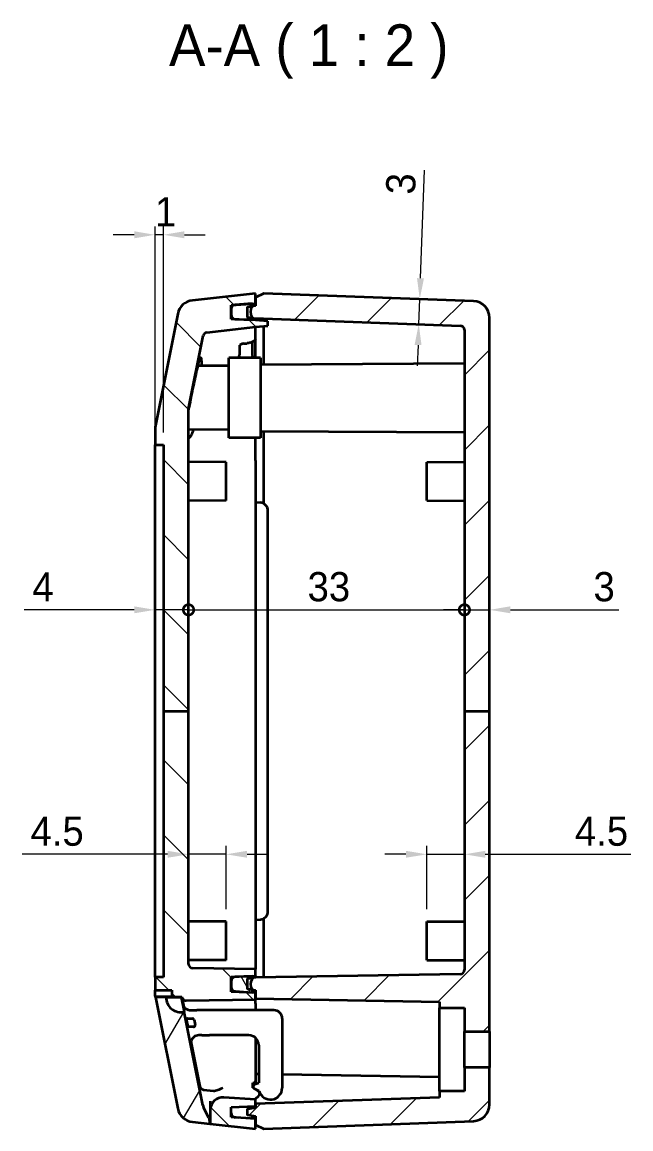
# Model space of a CAD drawing. Header units: millimetres. Extents: x -225 to 2542, y -269 to 293.
# Drawn here: x 589 to 661.8, y 29.2 to 161.7 of the extents above; entities that cross this region are included whole.
import ezdxf

# ---------------------------------------------------------------- set-up
doc = ezdxf.new("R2010")
doc.units = ezdxf.units.MM
doc.layers.get('Defpoints').update_dxf_attribs({"lineweight": 25})
for name, color, linetype, lineweight in [('Dimension (ISO)', 7, 'Continuous', 18), ('Symbol (ISO)', 7, 'Continuous', 18), ('Visible (ISO)', 7, 'Continuous', 35)]:
    doc.layers.add(name, color=color, linetype=linetype, lineweight=lineweight)
doc.layers.add('Hatch (ISO)', color=1, linetype='Continuous', lineweight=18, true_color=0xff0000)
doc.styles.add('Note Text (TK)', font='MS PGothic.ttf')
doc.dimstyles.new('Default - Method 1b (TK)', dxfattribs={"dimtxt": 2.5, "dimasz": 2.5, "dimexe": 1, "dimexo": 1.5, "dimgap": 1, "dimtad": 1, "dimtoh": 1, "dimrnd": 1e-08, "dimdsep": 46, "dimtxsty": 'Note Text (TK)', "dimcen": 0.09, "dimdle": 5, "dimclrd": 100, "dimclre": 100, "dimclrt": 7, "dimadec": 1, "dimazin": 1, "dimtfac": 1, "dimtmove": 0, "dimatfit": 3, "dimfxl": 1, "dimtolj": 1, "dimlwd": -1, "dimlwe": -1, "dimarcsym": 0})

# ---------------------------------------------------------------- blocks, each defined once
blk = doc.blocks.new('*D24')
at = {"layer": 'Defpoints', "color": 0, "transparency": 16777216}
for p in [(604.93, 136.21), (604.93, 111.05), (605.93, 111.05)]:
    blk.add_point(p, dxfattribs=at)
at = {"layer": 'Dimension (ISO)', "color": 100, "transparency": 16777216}
for p, q in [((604.93, 112.55), (604.93, 137.21)), ((605.93, 112.55), (605.93, 137.21)), ((602.43, 136.21), (599.93, 136.21)), ((605.93, 136.21), (604.93, 136.21)), ((608.43, 136.21), (610.93, 136.21))]:
    blk.add_line(p, q, dxfattribs=at)
for points in [[(602.43, 136.63), (602.43, 135.79), (604.93, 136.21)], [(608.43, 136.63), (608.43, 135.79), (605.93, 136.21)]]:
    blk.add_solid(points, dxfattribs=at)
at = {"layer": 'Dimension (ISO)', "color": 7, "transparency": 16777216, "insert": (604.91, 138.96), "char_height": 3.5, "attachment_point": 4, "style": 'Note Text (TK)'}
blk.add_mtext('\\A1;1', dxfattribs=at)
blk = doc.blocks.new('*D25')
at = {"layer": 'Defpoints', "color": 0, "transparency": 16777216}
for p in [(636.59, 128.51), (638.96, 128.42), (638.85, 125.42)]:
    blk.add_point(p, dxfattribs=at)
at = {"layer": 'Dimension (ISO)', "color": 100, "transparency": 16777216}
for p, q in [((636.68, 131.01), (637.16, 143.96)), ((636.47, 125.51), (636.59, 128.51)), ((636.38, 123.01), (636.29, 120.52))]:
    blk.add_line(p, q, dxfattribs=at)
for points in [[(636.26, 131.02), (637.09, 130.99), (636.59, 128.51)], [(635.97, 123.03), (636.8, 123), (636.47, 125.51)]]:
    blk.add_solid(points, dxfattribs=at)
at = {"layer": 'Dimension (ISO)', "color": 7, "transparency": 16777216, "insert": (634.3, 141.04), "char_height": 3.5, "attachment_point": 4, "rotation": 87.8789, "style": 'Note Text (TK)'}
blk.add_mtext('\\A1;3', dxfattribs=at)
blk = doc.blocks.new('_DotSmall')
at = {"color": 0, "linetype": 'ByBlock', "const_width": 0.5}
blk.add_lwpolyline([(-0.0625, 0, 1), (0.0625, 0, 1)], format="xyb", close=True, dxfattribs=at)
blk = doc.blocks.new('*D26')
at = {"layer": 'Defpoints', "color": 0, "transparency": 16777216}
for p in [(604.93, 109.05), (608.93, 91.32), (608.93, 79.2)]:
    blk.add_point(p, dxfattribs=at)
at = {"layer": 'Dimension (ISO)', "color": 100, "transparency": 16777216}
for p, q in [((602.43, 91.32), (589.25, 91.32)), ((608.93, 91.32), (604.93, 91.32)), ((608.93, 91.32), (613.93, 91.32))]:
    blk.add_line(p, q, dxfattribs=at)
blk.add_solid([(602.43, 91.74), (602.43, 90.91), (604.93, 91.32)], dxfattribs=at)
at = {"layer": 'Dimension (ISO)', "color": 100, "transparency": 16777216, "xscale": 2.5, "yscale": 2.5, "zscale": 2.5, "rotation": 180}
blk.add_blockref('_DotSmall', (608.93, 91.32), dxfattribs=at)
at = {"layer": 'Dimension (ISO)', "color": 7, "transparency": 16777216, "insert": (590.25, 94.07), "char_height": 3.5, "attachment_point": 4, "style": 'Note Text (TK)'}
blk.add_mtext('\\A1;4', dxfattribs=at)
blk = doc.blocks.new('*D27')
at = {"layer": 'Defpoints', "color": 0, "transparency": 16777216}
for p in [(641.93, 91.32), (608.93, 79.2), (641.93, 79.2)]:
    blk.add_point(p, dxfattribs=at)
at = {"layer": 'Dimension (ISO)', "color": 100, "transparency": 16777216}
blk.add_line((608.93, 91.32), (641.93, 91.32), dxfattribs=at)
at = {"layer": 'Dimension (ISO)', "color": 100, "transparency": 16777216, "xscale": 2.5, "yscale": 2.5, "zscale": 2.5, "rotation": 180}
blk.add_blockref('_DotSmall', (608.93, 91.32), dxfattribs=at)
at = {"layer": 'Dimension (ISO)', "color": 100, "transparency": 16777216, "xscale": 2.5, "yscale": 2.5, "zscale": 2.5}
blk.add_blockref('_DotSmall', (641.93, 91.32), dxfattribs=at)
at = {"layer": 'Dimension (ISO)', "color": 7, "transparency": 16777216, "insert": (623.17, 94.07), "char_height": 3.5, "attachment_point": 4, "style": 'Note Text (TK)'}
blk.add_mtext('\\A1;33', dxfattribs=at)
blk = doc.blocks.new('*D28')
at = {"layer": 'Defpoints', "color": 0, "transparency": 16777216}
for p in [(644.93, 91.32), (641.93, 79.2), (644.93, 79.2)]:
    blk.add_point(p, dxfattribs=at)
at = {"layer": 'Dimension (ISO)', "color": 100, "transparency": 16777216}
for p, q in [((641.93, 91.32), (639.43, 91.32)), ((641.93, 91.32), (644.93, 91.32)), ((647.43, 91.32), (660.4, 91.32))]:
    blk.add_line(p, q, dxfattribs=at)
blk.add_solid([(647.43, 91.74), (647.43, 90.91), (644.93, 91.32)], dxfattribs=at)
at = {"layer": 'Dimension (ISO)', "color": 100, "transparency": 16777216, "xscale": 2.5, "yscale": 2.5, "zscale": 2.5}
blk.add_blockref('_DotSmall', (641.93, 91.32), dxfattribs=at)
at = {"layer": 'Dimension (ISO)', "color": 7, "transparency": 16777216, "insert": (657.37, 94.07), "char_height": 3.5, "attachment_point": 4, "style": 'Note Text (TK)'}
blk.add_mtext('\\A1;3', dxfattribs=at)
blk = doc.blocks.new('*D29')
at = {"layer": 'Defpoints', "color": 0, "transparency": 16777216}
for p in [(641.93, 62.06), (641.93, 61.31), (637.43, 54)]:
    blk.add_point(p, dxfattribs=at)
at = {"layer": 'Dimension (ISO)', "color": 100, "transparency": 16777216}
for p, q in [((637.43, 55.5), (637.43, 63.06)), ((634.93, 62.06), (632.43, 62.06)), ((637.43, 62.06), (641.93, 62.06)), ((644.43, 62.06), (661.84, 62.06))]:
    blk.add_line(p, q, dxfattribs=at)
for points in [[(634.93, 62.48), (634.93, 61.65), (637.43, 62.06)], [(644.43, 62.48), (644.43, 61.65), (641.93, 62.06)]]:
    blk.add_solid(points, dxfattribs=at)
at = {"layer": 'Dimension (ISO)', "color": 7, "transparency": 16777216, "insert": (655.15, 64.81), "char_height": 3.5, "attachment_point": 4, "style": 'Note Text (TK)'}
blk.add_mtext('\\A1;4.5', dxfattribs=at)
blk = doc.blocks.new('*D30')
at = {"layer": 'Defpoints', "color": 0, "transparency": 16777216}
for p in [(608.93, 62.06), (608.93, 54.02), (613.43, 54)]:
    blk.add_point(p, dxfattribs=at)
at = {"layer": 'Dimension (ISO)', "color": 100, "transparency": 16777216}
for p, q in [((608.93, 55.52), (608.93, 63.06)), ((613.43, 55.5), (613.43, 63.06)), ((606.43, 62.06), (589.03, 62.06)), ((613.43, 62.06), (608.93, 62.06)), ((615.93, 62.06), (618.43, 62.06))]:
    blk.add_line(p, q, dxfattribs=at)
for points in [[(606.43, 62.48), (606.43, 61.65), (608.93, 62.06)], [(615.93, 62.48), (615.93, 61.65), (613.43, 62.06)]]:
    blk.add_solid(points, dxfattribs=at)
at = {"layer": 'Dimension (ISO)', "color": 7, "transparency": 16777216, "insert": (590.03, 64.81), "char_height": 3.5, "attachment_point": 4, "style": 'Note Text (TK)'}
blk.add_mtext('\\A1;4.5', dxfattribs=at)

msp = doc.modelspace()

# ---------------------------------------------------------------- hatches: boundary and pattern name
at = {"layer": 'Hatch (ISO)'}
h = msp.add_hatch(dxfattribs=at)
h.set_pattern_fill('ANSI31', color=256, scale=50.8, angle=90.0002105, style=0)
h.set_pattern_definition([(135.0002, (147.4036, -285.3023), (-4.49011, -4.490145), [])])
edge = h.paths.add_edge_path()
edge.add_line((605.93431, 79.20043), (608.93431, 79.20043))
edge.add_line((608.93431, 79.20043), (608.93431, 115.32416))
edge.add_ellipse((609.23431, 115.32416), major_axis=(-0.3, 0), ratio=1, start_angle=348.6900675, end_angle=360, ccw=False)
edge.add_line((608.94014, 115.383), (610.68983, 124.13145))
edge.add_ellipse((611.18012, 124.03339), major_axis=(-0.49029, 0.09806), ratio=1, start_angle=287.6501242, end_angle=360, ccw=False)
edge.add_line((611.1249, 124.53033), (616.93431, 125.17582))
edge.add_line((616.93431, 125.17582), (618.43431, 125.30705))
edge.add_line((618.43431, 125.30705), (618.43431, 125.8692))
edge.add_line((618.43431, 125.8692), (616.93431, 126.00043))
edge.add_line((616.93431, 126.00043), (614.03431, 126.1017))
edge.add_line((614.03431, 126.1017), (614.03431, 126.6199))
edge.add_line((614.03431, 126.6199), (614.03431, 127.32752))
edge.add_line((614.03431, 127.32752), (614.03431, 127.79765))
edge.add_line((614.03431, 127.79765), (614.93858, 127.86088))
edge.add_line((614.93858, 127.86088), (616.53431, 127.97246))
edge.add_line((616.53431, 127.97246), (616.93431, 128.00043))
edge.add_line((616.93431, 128.00043), (616.93431, 128.70043))
edge.add_line((616.93431, 128.70043), (616.93431, 129.20043))
edge.add_line((616.93431, 129.20043), (609.3878, 128.36193))
edge.add_ellipse((609.60867, 126.37417), major_axis=(-0.22086, 1.98777), ratio=1, start_angle=0, end_angle=72.3498758)
edge.add_line((607.64751, 126.7664), (604.97315, 113.39463))
edge.add_ellipse((606.93431, 113.0024), major_axis=(-1.96116, 0.39223), ratio=1, start_angle=0, end_angle=11.3099325)
edge.add_line((604.93431, 113.0024), (604.93431, 111.05043))
edge.add_line((604.93431, 111.05043), (605.93431, 111.05043))
edge.add_line((605.93431, 111.05043), (605.93431, 79.20043))
edge = h.paths.add_edge_path()
edge.add_ellipse((613.03431, 31.46949), major_axis=(0.10463, 1.49635), ratio=1, start_angle=0, end_angle=94)
edge.add_line((611.53431, 31.46949), (611.53431, 29.80043))
edge.add_line((611.53431, 29.80043), (616.93431, 29.20043))
edge.add_line((616.93431, 29.20043), (616.93431, 29.70043))
edge.add_line((616.93431, 29.70043), (616.93431, 30.40043))
edge.add_line((616.93431, 30.40043), (614.03431, 30.60322))
edge.add_line((614.03431, 30.60322), (614.03431, 31.79916))
edge.add_line((614.03431, 31.79916), (616.93431, 31.90043))
edge.add_line((616.93431, 31.90043), (616.93431, 32.20043))
edge.add_line((616.93431, 32.20043), (616.93431, 32.70043))
edge.add_line((616.93431, 32.70043), (613.13895, 32.96583))
edge = h.paths.add_edge_path()
edge.add_line((605.93431, 79.20043), (605.93431, 47.35043))
edge.add_line((605.93431, 47.35043), (604.93431, 47.35043))
edge.add_line((604.93431, 47.35043), (604.93431, 45.80624))
edge.add_line((604.93431, 45.80624), (606.93431, 45.80624))
edge.add_line((606.93431, 45.80624), (606.93431, 45.00624))
edge.add_line((606.93431, 45.00624), (608.13454, 45.00624))
edge.add_line((608.13454, 45.00624), (608.14428, 44.95758))
edge.add_ellipse((608.63457, 45.05564), major_axis=(-0.49029, -0.09806), ratio=1, start_angle=0, end_angle=79.6900675)
edge.add_line((608.64329, 44.55571), (616.93431, 44.70043))
edge.add_line((616.93431, 44.70043), (616.93431, 44.80043))
edge.add_line((616.93431, 44.80043), (616.93431, 45.50043))
edge.add_line((616.93431, 45.50043), (614.03431, 45.6017))
edge.add_line((614.03431, 45.6017), (614.03431, 46.17335))
edge.add_line((614.03431, 46.17335), (614.03431, 46.88096))
edge.add_line((614.03431, 46.88096), (614.03431, 47.39916))
edge.add_line((614.03431, 47.39916), (616.93431, 47.50043))
edge.add_line((616.93431, 47.50043), (616.93431, 48.30043))
edge.add_line((616.93431, 48.30043), (609.42559, 48.4315))
edge.add_ellipse((609.43431, 48.93142), major_axis=(-0.00873, -0.49992), ratio=1, start_angle=271, end_angle=360, ccw=False)
edge.add_line((608.93431, 48.93142), (608.93431, 79.20043))
edge.add_line((608.93431, 79.20043), (605.93431, 79.20043))
h = msp.add_hatch(dxfattribs=at)
h.set_pattern_fill('ANSI31', color=256, scale=50.8, style=0)
h.set_pattern_definition([(45, (147.4036, -285.3023), (-4.49013, 4.49013), [])])
edge = h.paths.add_edge_path()
edge.add_line((641.93431, 79.20043), (644.93431, 79.20043))
edge.add_line((644.93431, 79.20043), (644.93431, 40.85043))
edge.add_line((644.93431, 40.85043), (641.93431, 40.85043))
edge.add_line((641.93431, 40.85043), (641.93431, 43.70043))
edge.add_line((641.93431, 43.70043), (638.93431, 43.70043))
edge.add_line((638.93431, 43.70043), (638.93431, 44.41642))
edge.add_line((638.93431, 44.41642), (616.93431, 44.80043))
edge.add_line((616.93431, 44.80043), (616.93431, 45.50043))
edge.add_line((616.93431, 45.50043), (616.93431, 45.80043))
edge.add_line((616.93431, 45.80043), (616.53431, 45.87097))
edge.add_line((616.53431, 45.87097), (616.01695, 45.96219))
edge.add_ellipse((616.03431, 46.06067), major_axis=(-0.1, 0), ratio=1, start_angle=0, end_angle=80, ccw=False)
edge.add_line((615.93431, 46.06067), (615.93431, 47.0402))
edge.add_ellipse((616.03431, 47.0402), major_axis=(-0.01736, 0.09848), ratio=1, start_angle=0, end_angle=80, ccw=False)
edge.add_line((616.01695, 47.13868), (616.53431, 47.2299))
edge.add_line((616.53431, 47.2299), (616.93431, 47.30043))
edge.add_line((616.93431, 47.30043), (641.44304, 47.72824))
edge.add_ellipse((641.43431, 48.22816), major_axis=(0.5, 0), ratio=1, start_angle=271, end_angle=360)
edge.add_line((641.93431, 48.22816), (641.93431, 79.20043))
edge = h.paths.add_edge_path()
edge.add_line((616.93431, 31.70043), (616.01695, 31.53868))
edge.add_ellipse((616.03431, 31.4402), major_axis=(-0.01736, 0.09848), ratio=1, start_angle=0, end_angle=80)
edge.add_line((615.93431, 31.4402), (615.93431, 30.96067))
edge.add_ellipse((616.03431, 30.96067), major_axis=(-0.1, 0), ratio=1, start_angle=0, end_angle=80)
edge.add_line((616.01695, 30.86219), (616.93431, 30.70043))
edge.add_line((616.93431, 30.70043), (616.93431, 30.40043))
edge.add_line((616.93431, 30.40043), (616.93431, 29.70043))
edge.add_line((616.93431, 29.70043), (617.93431, 29.20043))
edge.add_line((617.93431, 29.20043), (643.00834, 30.1291))
edge.add_ellipse((642.93431, 32.12773), major_axis=(0.07402, -1.99863), ratio=1, start_angle=0, end_angle=87.8789036)
edge.add_line((644.93431, 32.12773), (644.93431, 36.55043))
edge.add_line((644.93431, 36.55043), (641.93431, 36.55043))
edge.add_line((641.93431, 36.55043), (641.93431, 33.70043))
edge.add_line((641.93431, 33.70043), (638.93431, 33.70043))
edge.add_line((638.93431, 33.70043), (638.93431, 32.96869))
edge.add_line((638.93431, 32.96869), (616.93431, 32.20043))
edge.add_line((616.93431, 32.20043), (616.93431, 31.90043))
edge.add_line((616.93431, 31.90043), (616.93431, 31.70043))
edge = h.paths.add_edge_path()
edge.add_line((644.93431, 79.20043), (644.93431, 126.27314))
edge.add_ellipse((642.93431, 126.27314), major_axis=(2, 0), ratio=1, start_angle=0, end_angle=87.8789036)
edge.add_line((643.00834, 128.27177), (617.93431, 129.20043))
edge.add_line((617.93431, 129.20043), (616.93431, 128.70043))
edge.add_line((616.93431, 128.70043), (616.93431, 128.00043))
edge.add_line((616.93431, 128.00043), (616.93431, 127.70043))
edge.add_line((616.93431, 127.70043), (616.53431, 127.6299))
edge.add_line((616.53431, 127.6299), (616.01695, 127.53868))
edge.add_ellipse((616.03431, 127.4402), major_axis=(-0.01736, 0.09848), ratio=1, start_angle=0, end_angle=80)
edge.add_line((615.93431, 127.4402), (615.93431, 126.46067))
edge.add_ellipse((616.03431, 126.46067), major_axis=(-0.1, 0), ratio=1, start_angle=0, end_angle=80)
edge.add_line((616.01695, 126.36219), (616.53431, 126.27097))
edge.add_line((616.53431, 126.27097), (616.93431, 126.20043))
edge.add_line((616.93431, 126.20043), (617.87878, 126.20043))
edge.add_line((617.87878, 126.20043), (641.45282, 125.32732))
edge.add_ellipse((641.43431, 124.82766), major_axis=(0.01851, 0.49966), ratio=1, start_angle=272.1210964, end_angle=360, ccw=False)
edge.add_line((641.93431, 124.82766), (641.93431, 79.20043))
edge.add_line((641.93431, 79.20043), (644.93431, 79.20043))
h = msp.add_hatch(dxfattribs=at)
h.set_pattern_fill('ANSI31', color=256, scale=50.8, angle=75.0001754, style=0)
h.set_pattern_definition([(120.0002, (147.4036, -285.3023), (-5.49925, -3.17502), [])])
edge = h.paths.add_edge_path()
edge.add_line((616.53431, 127.60043), (616.53431, 127.6299))
edge.add_line((616.53431, 127.6299), (616.53431, 127.97246))
edge.add_line((616.53431, 127.97246), (616.53431, 127.98647))
edge.add_line((616.53431, 127.98647), (614.93858, 127.86088))
edge.add_line((614.93858, 127.86088), (614.49508, 127.82598))
edge.add_ellipse((614.53431, 127.32752), major_axis=(-0.03923, 0.49846), ratio=1, start_angle=0, end_angle=85.5)
edge.add_line((614.03431, 127.32752), (614.03431, 126.6199))
edge.add_ellipse((614.53431, 126.6199), major_axis=(-0.5, 0), ratio=1, start_angle=0, end_angle=87)
edge.add_line((614.50814, 126.12059), (616.53431, 126.0144))
edge.add_line((616.53431, 126.0144), (616.53431, 126.27097))
edge.add_line((616.53431, 126.27097), (616.53431, 126.40043))
edge.add_ellipse((617.33431, 127.00043), major_axis=(-0.8, -0.6), ratio=1, start_angle=286.2602047, end_angle=360, ccw=False)
edge = h.paths.add_edge_path()
edge.add_ellipse((614.53431, 46.88096), major_axis=(-0.02617, 0.49931), ratio=1, start_angle=0, end_angle=87)
edge.add_line((614.03431, 46.88096), (614.03431, 46.17335))
edge.add_ellipse((614.53431, 46.17335), major_axis=(-0.5, 0), ratio=1, start_angle=0, end_angle=85.5)
edge.add_line((614.49508, 45.67489), (616.53431, 45.5144))
edge.add_line((616.53431, 45.5144), (616.53431, 45.87097))
edge.add_line((616.53431, 45.87097), (616.53431, 45.90043))
edge.add_ellipse((617.33431, 46.50043), major_axis=(-0.8, -0.6), ratio=1, start_angle=286.2602047, end_angle=360, ccw=False)
edge.add_line((616.53431, 47.10043), (616.53431, 47.2299))
edge.add_line((616.53431, 47.2299), (616.53431, 47.48647))
edge.add_line((616.53431, 47.48647), (614.50814, 47.38028))
h = msp.add_hatch(dxfattribs=at)
h.set_pattern_fill('ANSI31', color=256, scale=50.8, angle=14.9999778, style=0)
h.set_pattern_definition([(60, (147.4036, -285.3023), (-5.49926, 3.175), [])])
edge = h.paths.add_edge_path()
edge.add_line((610.62621, 32.03802), (608.39557, 43.1912))
edge.add_ellipse((608.04256, 44.95624), major_axis=(0.35301, -1.76505), ratio=1, start_angle=258.6900675, end_angle=360, ccw=False)
edge.add_line((606.24256, 44.95624), (604.98315, 44.95624))
edge.add_line((604.98315, 44.95624), (607.64751, 31.63447))
edge.add_ellipse((609.60867, 32.0267), major_axis=(-1.96116, -0.39223), ratio=1, start_angle=0, end_angle=72.3498758)
edge.add_line((609.3878, 30.03894), (611.48431, 29.80599))
edge.add_line((611.48431, 29.80599), (611.48431, 30.06096))
edge.add_ellipse((610.48431, 30.06096), major_axis=(1, 0), ratio=1, start_angle=0, end_angle=27.5362327)
edge.add_line((611.37103, 30.52327), (610.72007, 31.77182))
edge.add_ellipse((611.60679, 32.23413), major_axis=(-0.88672, -0.46231), ratio=1, start_angle=343.7736998, end_angle=360, ccw=False)

# ---------------------------------------------------------------- linework, layer by layer
at = {"layer": 'Visible (ISO)'}
for p, q in [((616.93431, 129.20043), (609.3878, 128.36193)), ((617.93431, 129.20043), (616.93431, 128.70043)), ((616.93431, 128.00043), (616.93431, 129.20043)), ((616.93431, 128.70043), (616.93431, 127.70043)), ((643.00834, 128.27177), (617.93431, 129.20043)), ((614.03431, 127.79765), (616.93431, 128.00043)), ((614.03431, 126.1017), (614.03431, 127.79765)), ((614.03431, 127.32752), (614.03431, 126.6199)), ((616.53431, 127.98647), (614.49508, 127.82598)), ((615.93431, 127.4402), (615.93431, 126.46067)), ((616.93431, 127.70043), (616.01695, 127.53868)), ((616.53431, 127.60043), (616.53431, 127.98647)), ((607.64751, 126.7664), (604.97315, 113.39463)), ((616.93431, 126.00043), (614.03431, 126.1017)), ((614.50814, 126.12059), (616.53431, 126.0144)), ((616.01695, 126.36219), (616.93431, 126.20043)), ((616.53431, 126.0144), (616.53431, 126.40043)), ((616.93431, 126.20043), (617.87878, 126.20043)), ((616.93431, 126.00043), (616.93431, 126.20043)), ((618.43431, 125.8692), (616.93431, 126.00043)), ((617.87878, 126.20043), (641.45282, 125.32732)), ((617.87878, 126.20043), (617.87878, 125.9178)), ((618.43431, 125.30705), (618.43431, 125.8692)), ((644.93431, 79.20043), (644.93431, 126.27314)), ((611.1249, 124.53033), (616.93431, 125.17582)), ((616.93431, 125.17582), (618.43431, 125.30705)), ((616.93431, 123.75672), (616.93431, 125.17582)), ((617.87878, 125.25845), (617.87878, 120.70538)), ((641.93431, 124.82766), (641.93431, 79.20043)), ((608.94014, 115.383), (610.68983, 124.13145)), ((616.53431, 123.36646), (616.53431, 121.84112)), ((616.93431, 121.50043), (616.93431, 123.75672)), ((615.03431, 122.99283), (615.03431, 121.84112)), ((617.53431, 121.50043), (613.73431, 121.50043)), ((613.73431, 111.90043), (613.73431, 121.50043)), ((617.53431, 121.50043), (617.53431, 111.90043)), ((617.53431, 120.70358), (641.93431, 120.83134)), ((613.73431, 120.51091), (610.02907, 120.53031)), ((608.93431, 79.20043), (608.93431, 115.32416)), ((604.93431, 113.0024), (604.93431, 111.05043)), ((613.73431, 112.88996), (608.93431, 112.86483)), ((617.53431, 112.69729), (641.93431, 112.56953)), ((617.87878, 112.69549), (617.87878, 109.20043)), ((617.53431, 111.90043), (613.73431, 111.90043)), ((616.93431, 109.20043), (616.93431, 111.90043)), ((604.93431, 111.05043), (605.93431, 111.05043)), ((604.93431, 109.05043), (604.93431, 111.05043)), ((605.93431, 111.05043), (605.93431, 79.20043)), ((604.93431, 49.35043), (604.93431, 109.05043)), ((613.43431, 109.00043), (608.93431, 109.024)), ((613.43431, 104.40043), (613.43431, 109.00043)), ((616.93431, 109.20043), (616.93431, 104.20043)), ((617.87878, 109.20043), (617.87878, 104.04867)), ((637.43431, 109.00043), (641.93431, 109.024)), ((637.43431, 104.40043), (637.43431, 109.00043)), ((613.43431, 104.40043), (608.93431, 104.37687)), ((616.93431, 104.20043), (617.52147, 104.14906)), ((616.93431, 104.20043), (616.93431, 54.20043)), ((637.43431, 104.40043), (641.93431, 104.37687)), ((618.43431, 55.248), (618.43431, 103.15287)), ((605.93431, 79.20043), (605.93431, 47.35043)), ((605.93431, 79.20043), (608.93431, 79.20043)), ((608.93431, 48.93142), (608.93431, 79.20043)), ((641.93431, 79.20043), (644.93431, 79.20043)), ((641.93431, 79.20043), (641.93431, 48.22816)), ((644.93431, 40.85043), (644.93431, 79.20043)), ((617.87878, 54.3522), (617.87878, 49.20043)), ((613.43431, 54.00043), (608.93431, 54.024)), ((613.43431, 49.40043), (613.43431, 54.00043)), ((616.93431, 54.20043), (617.52147, 54.2518)), ((616.93431, 54.20043), (616.93431, 49.20043)), ((637.43431, 54.00043), (641.93431, 54.024)), ((637.43431, 49.40043), (637.43431, 54.00043)), ((604.93431, 47.35043), (604.93431, 49.35043)), ((613.43431, 49.40043), (608.93431, 49.37687)), ((616.93431, 49.20043), (616.93431, 48.30043)), ((617.87878, 49.20043), (617.87878, 47.31692)), ((637.43431, 49.40043), (641.93431, 49.37687)), ((616.93431, 48.30043), (609.42559, 48.4315)), ((616.93431, 47.50043), (616.93431, 48.30043)), ((641.44304, 47.72824), (616.93431, 47.30043)), ((605.93431, 47.35043), (604.93431, 47.35043)), ((604.93431, 47.35043), (604.93431, 45.80624)), ((614.03431, 47.39916), (616.93431, 47.50043)), ((614.03431, 45.6017), (614.03431, 47.39916)), ((614.03431, 46.88096), (614.03431, 46.17335)), ((616.53431, 47.48647), (614.50814, 47.38028)), ((615.93431, 47.0402), (615.93431, 46.06067)), ((616.93431, 47.30043), (616.01695, 47.13868)), ((616.53431, 47.10043), (616.53431, 47.48647)), ((616.93431, 47.50043), (616.93431, 47.30043)), ((604.93431, 45.80624), (606.93431, 45.80624)), ((604.93431, 45.39847), (604.93431, 45.80624)), ((606.93431, 45.80624), (606.93431, 45.00624)), ((616.93431, 45.50043), (614.03431, 45.6017)), ((614.49508, 45.67489), (616.53431, 45.5144)), ((616.01695, 45.96219), (616.93431, 45.80043)), ((616.53431, 45.5144), (616.53431, 45.90043)), ((616.93431, 45.80043), (616.93431, 44.80043)), ((616.93431, 44.70043), (616.93431, 45.50043)), ((604.97315, 45.00624), (604.98315, 44.95624)), ((606.93431, 45.00624), (604.97315, 45.00624)), ((606.24256, 44.95624), (604.98315, 44.95624)), ((604.98315, 44.95624), (607.64751, 31.63447)), ((606.24256, 44.95624), (608.04256, 44.95624)), ((606.93431, 45.00624), (608.13454, 45.00624)), ((608.04256, 44.95624), (608.39557, 43.1912)), ((608.13454, 45.00624), (608.14428, 44.95758)), ((608.14428, 44.95758), (608.34355, 43.96121)), ((608.34355, 43.96121), (608.37649, 43.7965)), ((608.64329, 44.55571), (616.93431, 44.70043)), ((616.93431, 44.80043), (638.93431, 44.41642)), ((616.93431, 44.20051), (616.93431, 44.70043)), ((616.93431, 44.20051), (616.93431, 43.40043)), ((638.93431, 44.41642), (638.93431, 43.70043)), ((610.62621, 32.03802), (608.39557, 43.1912)), ((608.79768, 42.40043), (609.11028, 42.40043)), ((609.11028, 42.40043), (609.40957, 42.40043)), ((609.17353, 43.40043), (609.91721, 43.40043)), ((610.84371, 43.40043), (609.91721, 43.40043)), ((619.13431, 43.40043), (610.84371, 43.40043)), ((620.13431, 42.40043), (620.13431, 34.10043)), ((638.93431, 43.70043), (641.93431, 43.70043)), ((638.93431, 33.70043), (638.93431, 43.70043)), ((641.93431, 43.70043), (641.93431, 40.85043)), ((608.66566, 42.35066), (608.8536, 41.41098)), ((609.31028, 41.40043), (608.91768, 41.40043)), ((609.52957, 41.40043), (609.31028, 41.40043)), ((609.60568, 42.23966), (609.72568, 41.63966)), ((610.51721, 40.40043), (610.17353, 40.40043)), ((610.51721, 40.40043), (611.44371, 40.40043)), ((616.13431, 40.40043), (611.44371, 40.40043)), ((616.93431, 40.09486), (616.93431, 34.91472)), ((641.93431, 40.85043), (644.93431, 40.85043)), ((641.93431, 36.55043), (641.93431, 40.85043)), ((644.93431, 40.85043), (644.93431, 36.55043)), ((609.20552, 39.65136), (610.27767, 34.2906)), ((617.33431, 39.20043), (617.33431, 34.71174)), ((616.93431, 35.80043), (617.33431, 35.79345)), ((644.93431, 36.55043), (641.93431, 36.55043)), ((641.93431, 36.55043), (641.93431, 33.70043)), ((644.93431, 32.12773), (644.93431, 36.55043)), ((616.63431, 34.11472), (616.63431, 34.71472)), ((616.63431, 34.71472), (616.73431, 34.71472)), ((616.86427, 34.54363), (617.33431, 34.71174)), ((616.93431, 34.91472), (616.93431, 34.56868)), ((620.13431, 35.74458), (638.93431, 35.41642)), ((610.71275, 33.89172), (611.92224, 33.75733)), ((617.32263, 33.62306), (616.63431, 34.11472)), ((617.38431, 33.72962), (616.83643, 33.99024)), ((616.93431, 33.94368), (616.93431, 33.90043)), ((616.93431, 32.80043), (617.3435, 33.15117)), ((641.93431, 33.70043), (638.93431, 33.70043)), ((638.93431, 33.70043), (638.93431, 32.96869)), ((611.53431, 32.53473), (611.53431, 31.46949)), ((616.93431, 32.70043), (613.13895, 32.96583)), ((614.03431, 31.79916), (616.93431, 31.90043)), ((614.03431, 30.60322), (614.03431, 31.79916)), ((616.53431, 31.67155), (616.53431, 31.88647)), ((638.93431, 32.96869), (616.93431, 32.20043)), ((616.93431, 32.70043), (616.93431, 32.80043)), ((616.93431, 31.90043), (616.93431, 32.70043)), ((616.93431, 32.20043), (616.93431, 31.70043)), ((611.37103, 30.52327), (610.72007, 31.77182)), ((611.53431, 31.46949), (611.53431, 29.80043)), ((616.93431, 30.40043), (614.03431, 30.60322)), ((614.93858, 30.53999), (614.49508, 30.57489)), ((615.93431, 31.48647), (615.93431, 31.4402)), ((615.93431, 31.4402), (615.93431, 30.96067)), ((616.93431, 31.70043), (616.01695, 31.53868)), ((616.01695, 30.86219), (616.93431, 30.70043)), ((616.53431, 30.77097), (616.53431, 30.42841)), ((616.93431, 30.70043), (616.93431, 29.70043)), ((609.3878, 30.03894), (611.48431, 29.80599)), ((611.48431, 29.80599), (611.48431, 30.06096)), ((611.48431, 29.80599), (611.53431, 29.80043)), ((611.53431, 29.80043), (616.93431, 29.20043)), ((616.93431, 29.20043), (616.93431, 30.40043)), ((616.93431, 29.70043), (617.93431, 29.20043)), ((617.93431, 29.20043), (643.00834, 30.1291))]:
    msp.add_line(p, q, dxfattribs=at)
for centre, radius, start, end in [((609.60867, 126.37417), 2, 96.3401917, 168.6900675), ((614.53431, 127.32752), 0.5, 94.5, 180), ((616.03431, 127.4402), 0.1, 100, 180), ((617.33431, 127.00043), 1, 143.1301024, 216.8698976), ((642.93431, 126.27314), 2, 0, 87.8789036), ((614.53431, 126.6199), 0.5, 180, 267), ((616.03431, 126.46067), 0.1, 180, 260), ((611.18012, 124.03339), 0.5, 96.3401917, 168.6900675), ((641.43431, 124.82766), 0.5, 0, 87.8789036), ((609.23431, 115.32416), 0.3, 168.6900675, 180), ((606.93431, 113.0024), 2, 168.6900675, 180), ((617.43431, 103.15287), 1, 0, 85), ((617.43431, 55.248), 1, 275, 0), ((609.43431, 48.93142), 0.5, 180, 269), ((641.43431, 48.22816), 0.5, 271, 0), ((614.53431, 46.88096), 0.5, 93, 180), ((616.03431, 47.0402), 0.1, 100, 180), ((617.33431, 46.50043), 1, 143.1301024, 216.8698976), ((614.53431, 46.17335), 0.5, 180, 265.5), ((616.03431, 46.06067), 0.1, 180, 260), ((608.04256, 44.95624), 1.8, 180, 281.3099325), ((608.63457, 45.05564), 0.5, 191.3099325, 271), ((609.17353, 44.40043), 1, 191.3099325, 254.2928093), ((609.17353, 44.40043), 1, 254.2928093, 270), ((609.40957, 42.20043), 0.2, 11.3099325, 90), ((619.13431, 42.40043), 1, 0, 90), ((609.52957, 41.60043), 0.2, 270, 11.3099325), ((610.17353, 39.40043), 1, 128.3270557, 191.3099325), ((610.17353, 39.40043), 1, 90, 128.3270557), ((616.13431, 39.20043), 1.2, 0, 90), ((616.9653, 34.26115), 0.3, 109.6800166, 244.560738), ((616.73431, 34.91472), 0.2, 270, 0), ((610.76796, 34.38866), 0.5, 191.3099325, 263.6598083), ((617.14826, 33.37894), 0.3, 316.1115668, 54.4623222), ((618.73431, 34.10043), 1.4, 195.3588856, 0), ((611.60679, 32.23413), 1, 191.3099325, 207.5362327), ((613.03431, 31.46949), 1.5, 86, 180), ((642.93431, 32.12773), 2, 272.1210964, 0), ((609.60867, 32.0267), 2, 191.3099325, 263.6598083), ((610.48431, 30.06096), 1, 0, 27.5362327), ((614.53431, 31.07335), 0.5, 180, 265.5), ((616.03431, 31.4402), 0.1, 100, 180), ((616.03431, 30.96067), 0.1, 180, 260)]:
    msp.add_arc(centre, radius, start, end, dxfattribs=at)
msp.add_rational_spline([(615.53431, 123.18221), (615.73403, 123.2003), (615.93431, 123.21844)], [1.00000878983, 1.00001103427, 1.0000112689], degree=2, dxfattribs=at)
for points, knots in [([(616.93431, 123.75672), (616.93431, 123.70703), (616.91229, 123.65085), (616.81853, 123.53564), (616.74342, 123.47669), (616.56757, 123.37701), (616.45586, 123.32981), (616.21013, 123.25742), (616.07611, 123.2323), (615.95042, 123.21996), (615.94506, 123.21943), (615.9397, 123.21892), (615.93431, 123.21844)], [0.4615731589, 0.4615731589, 0.4615731589, 0.4615731589, 0.4974616359, 0.4974616359, 0.5357033075, 0.5357033075, 0.5736428142, 0.5736428142, 0.6115823208, 0.6115823208, 0.6115823208, 0.6131983698, 0.6131983698, 0.6131983698, 0.6131983698]), ([(615.53431, 123.18221), (615.53161, 123.18197), (615.52892, 123.18171), (615.52624, 123.18145), (615.46391, 123.17533), (615.39742, 123.16296), (615.27533, 123.12691), (615.21972, 123.10322), (615.1357, 123.05413), (615.10061, 123.02617), (615.07607, 122.9966)], [-0.0008104008, -0.0008104008, -0.0008104008, -0.0008104008, 0, 0, 0, 0.01881195446, 0.01881195446, 0.03762390892, 0.03762390892, 0.05496121804, 0.05496121804, 0.05496121804, 0.05496121804]), ([(610.52344, 120.52769), (610.52349, 120.54211), (610.52351, 120.55631), (610.52351, 120.80656), (610.51652, 121.0201), (610.48654, 121.33185), (610.46351, 121.43009), (610.40868, 121.5143), (610.37212, 121.50669), (610.28461, 121.36908), (610.23356, 121.23912), (610.12715, 120.90469), (610.06615, 120.68154), (609.93296, 120.14388), (609.86075, 119.82942), (609.63243, 118.78891), (609.46283, 117.95975), (609.29877, 117.14286), (609.17834, 116.54322), (609.05301, 115.91276), (608.94014, 115.31505)], [1.952262163, 1.952262163, 1.952262163, 1.952262163, 1.959353717, 1.959353717, 2.079216583, 2.079216583, 2.199079449, 2.199079449, 2.319818127, 2.319818127, 2.440556804, 2.440556804, 2.566039243, 2.566039243, 2.691521682, 2.691521682, 2.94248656, 2.94248656, 2.94248656, 3.126712067, 3.126712067, 3.126712067, 3.126712067]), ([(614.98492, 121.65176), (614.96007, 121.60643), (614.92775, 121.56961), (614.87239, 121.52512), (614.85198, 121.51178), (614.83075, 121.50043)], [-0.07035005714, -0.07035005714, -0.07035005714, -0.07035005714, -0.05176130258, -0.05176130258, -0.0418598177, -0.0418598177, -0.0418598177, -0.0418598177]), ([(614.98492, 121.65176), (614.98814, 121.65764), (614.99116, 121.66349), (615.01909, 121.72068), (615.03431, 121.78586), (615.03431, 121.84112)], [0.20858760482, 0.20858760482, 0.20858760482, 0.20858760482, 0.21089457568, 0.21089457568, 0.23145545428, 0.23145545428, 0.23145545428, 0.23145545428]), ([(616.53431, 121.84112), (616.53431, 121.78586), (616.54953, 121.72068), (616.57746, 121.66349), (616.58048, 121.65764), (616.58371, 121.65176)], [0.07678271451, 0.07678271451, 0.07678271451, 0.07678271451, 0.0973435931, 0.0973435931, 0.09965056397, 0.09965056397, 0.09965056397, 0.09965056397]), ([(616.58371, 121.65176), (616.60856, 121.60643), (616.64087, 121.56961), (616.69624, 121.52512), (616.71665, 121.51178), (616.73787, 121.50043)], [0, 0, 0, 0, 0.0184375372, 0.0184375372, 0.02825847466, 0.02825847466, 0.02825847466, 0.02825847466]), ([(608.94014, 111.91017), (609.05301, 111.91702), (609.17834, 112.04941), (609.37635, 112.43194), (609.45516, 112.63033), (609.53278, 112.86962)], [0.7919953675, 0.7919953675, 0.7919953675, 0.7919953675, 0.9762208748, 0.9762208748, 1.0948868361, 1.0948868361, 1.0948868361, 1.0948868361]), ([(608.93431, 111.90987), (608.93431, 111.90986), (608.93443, 111.90986), (608.9354, 111.90989), (608.93722, 111.90999), (608.94014, 111.91017)], [-0.049503284304, -0.049503284304, -0.049503284304, -0.049503284304, -0.047868114294, -0.047868114294, -0.042949479016, -0.042949479016, -0.042949479016, -0.042949479016]), ([(608.79768, 42.40043), (608.78363, 42.40043), (608.77038, 42.39893), (608.69433, 42.38372), (608.64971, 42.34443), (608.59867, 42.25544), (608.59284, 42.20485), (608.60157, 42.16121)], [0.13219078519, 0.13219078519, 0.13219078519, 0.13219078519, 0.13826832191, 0.13826832191, 0.17097026129, 0.17097026129, 0.20367220067, 0.20367220067, 0.20367220067, 0.20367220067]), ([(608.72157, 41.56121), (608.73092, 41.51447), (608.76284, 41.4633), (608.8347, 41.41539), (608.87496, 41.4011), (608.91768, 41.40043)], [0, 0, 0, 0, 0.03503009322, 0.03503009322, 0.05733263876, 0.05733263876, 0.05733263876, 0.05733263876]), ([(611.92224, 33.75733), (611.92253, 33.7573), (611.92282, 33.75727), (611.99677, 33.74921), (612.07848, 33.7594), (612.25447, 33.80046), (612.34867, 33.83186), (612.6423, 33.94429), (612.85301, 34.04368), (613.04971, 34.1361)], [0.3055059529, 0.3055059529, 0.3055059529, 0.3055059529, 0.305635492, 0.305635492, 0.3382391368, 0.3382391368, 0.3708427815, 0.3708427815, 0.4360500709, 0.4360500709, 0.4360500709, 0.4360500709]), ([(617.3435, 33.15117), (617.3446, 33.15211), (617.34569, 33.15305), (617.35282, 33.15935), (617.35874, 33.16501), (617.36447, 33.17097)], [0.022464846752, 0.022464846752, 0.022464846752, 0.022464846752, 0.022896928927, 0.022896928927, 0.025320843335, 0.025320843335, 0.025320843335, 0.025320843335])]:
    msp.add_open_spline(points, degree=3, knots=knots, dxfattribs=at)
for points in [[(608.94014, 115.31505), (608.93624, 115.29441), (608.93431, 115.2735), (608.93431, 115.2526)], [(604.97315, 45.00624), (604.94356, 45.15419), (604.93431, 45.28712), (604.93431, 45.39847)]]:
    msp.add_open_spline(points, degree=3, dxfattribs=at)

# ---------------------------------------------------------------- texts
at = {"layer": 'Symbol (ISO)', "color": 7, "insert": (606.59215, 154.8905), "char_height": 5, "attachment_point": 7, "style": 'Note Text (TK)'}
msp.add_mtext('A-A ( 1 : 2 )', dxfattribs=at)

# ---------------------------------------------------------------- dimensions: what is measured, and where the dimension line sits
at = {"layer": 'Dimension (ISO)', "color": 100, "true_color": 0x00ff3f}
for base, p1, p2, angle, override, picture, middle in [((636.58591, 128.50963), (638.84835, 125.42378), (638.95939, 128.42173), 267.8789036, {"dimtxt": 3.5, "dimtoh": 0, "dimdec": 2, "dimse1": 1, "dimse2": 1, "dimtp": 0, "dimtm": 0, "dimtdec": 2, "dimtofl": 1, "dimatfit": 1}, '*D25', (637.08367, 141.94928)), ((604.93431, 136.21027), (605.93431, 111.05043), (604.93431, 111.05043), 180, {"dimtxt": 3.5, "dimtoh": 0, "dimdec": 2, "dimtp": 0, "dimtm": 0, "dimtdec": 2, "dimtofl": 1, "dimatfit": 1}, '*D24', (605.43431, 136.21027)), ((608.93431, 91.32334), (604.93431, 109.05043), (608.93431, 79.20043), 180, {"dimtxt": 3.5, "dimtoh": 0, "dimdec": 2, "dimblk2": 'DotSmall', "dimsah": 1, "dimdle": 0, "dimse1": 1, "dimse2": 1, "dimtp": 0, "dimtm": 0, "dimtdec": 2, "dimtofl": 1, "dimatfit": 1}, '*D26', (591.35761, 91.32334)), ((641.93431, 91.32334), (608.93431, 79.20043), (641.93431, 79.20043), 180, {"dimtxt": 3.5, "dimtoh": 0, "dimdec": 2, "dimblk1": 'DotSmall', "dimblk2": 'DotSmall', "dimsah": 1, "dimdle": 0, "dimse1": 1, "dimse2": 1, "dimtp": 0, "dimtm": 0, "dimtdec": 2, "dimtofl": 0, "dimatfit": 1}, '*D27', (625.45431, 91.32334)), ((644.93431, 91.32334), (641.93431, 79.20043), (644.93431, 79.20043), 180, {"dimtxt": 3.5, "dimtoh": 0, "dimdec": 2, "dimblk1": 'DotSmall', "dimsah": 1, "dimdle": 0, "dimse1": 1, "dimse2": 1, "dimtp": 0, "dimtm": 0, "dimtdec": 2, "dimtofl": 1, "dimatfit": 1}, '*D28', (658.38318, 91.32334)), ((608.93431, 62.06421), (613.43431, 54.00043), (608.93431, 54.024), 180, {"dimtxt": 3.5, "dimtoh": 0, "dimdec": 2, "dimtp": 0, "dimtm": 0, "dimtdec": 2, "dimtofl": 1, "dimatfit": 1}, '*D30', (592.87181, 62.06421)), ((641.93431, 62.06421), (637.43431, 54.00043), (641.93431, 61.3134), 180, {"dimtxt": 3.5, "dimtoh": 0, "dimdec": 2, "dimse2": 1, "dimtp": 0, "dimtm": 0, "dimtdec": 2, "dimtofl": 1, "dimatfit": 1}, '*D29', (657.99681, 62.06421))]:
    dim = msp.add_linear_dim(base=base, p1=p1, p2=p2, angle=angle, dimstyle='Default - Method 1b (TK)', override=override, dxfattribs=at)
    dim.commit()
    dim.dimension.update_dxf_attribs({"geometry": picture, "text_midpoint": middle, "dimtype": 160})

doc.saveas('drawing.dxf')
